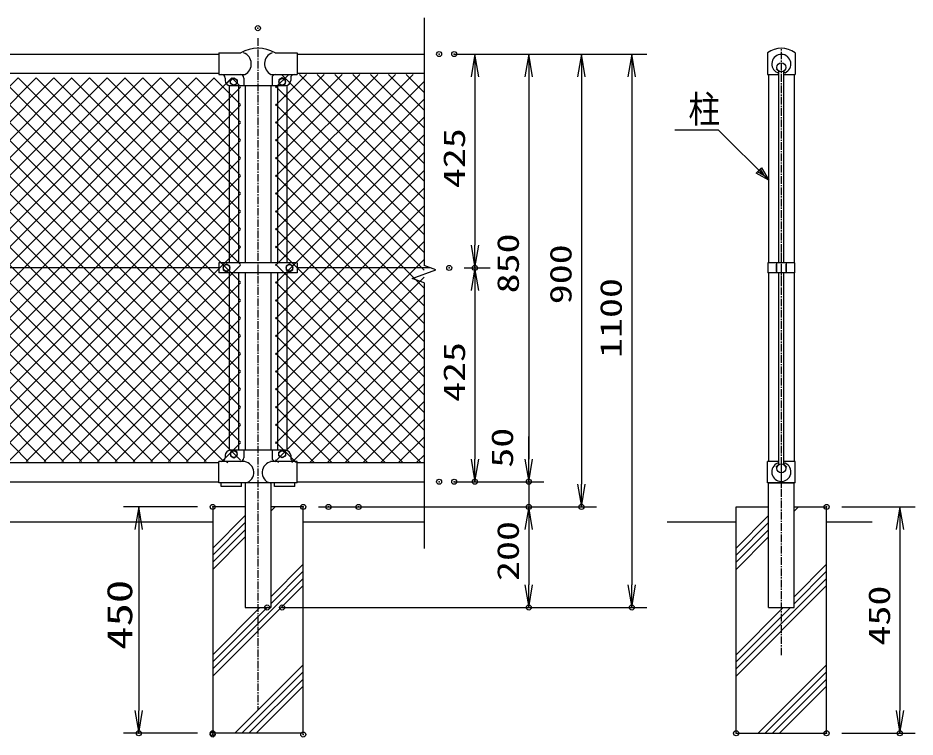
# Model space of a CAD drawing. Units: millimetres, scale not verified. Extents: x -4425 to 4425, y -3150 to 3150.
# Drawn here: x -1922 to -139, y -63 to 1367 of the extents above; entities that cross this region are included whole.
import ezdxf
from ezdxf.enums import TextEntityAlignment as Align

# ---------------------------------------------------------------- set-up
doc = ezdxf.new("R2010")
doc.units = ezdxf.units.MM
doc.header["$LTSCALE"] = 20
doc.header["$PDMODE"] = 32
doc.header["$PDSIZE"] = 10
doc.linetypes.add('USER1', pattern=[1.125, 0.75, -0.125, 0.125, -0.125])
for name, color, linetype, lineweight in [('0-0_10', 4, 'USER1', 25), ('0-3_1', 7, 'Continuous', 25), ('0-4_0', 7, 'Continuous', 25), ('0-5_11', 7, 'Continuous', 25), ('0-6_13', 7, 'Continuous', 25), ('0-8_EXTCNT-L', 2, 'Continuous', 25), ('0-A_CENTLN-L', 2, 'USER1', 25)]:
    doc.layers.add(name, color=color, linetype=linetype, lineweight=lineweight)
doc.layers.add('0-9_DEFPOINTS', color=7, linetype='Continuous')
doc.styles.add('ＭＳ ゴシック', font='')
doc.styles.get('ＭＳ ゴシック').set_extended_font_data('MS Gothic')

# ---------------------------------------------------------------- blocks, each defined once
blk = doc.blocks.new('DARROWS')
at = {"layer": '0-4_0', "color": 2}
blk.add_line((0, 0), (-19.982, 0), dxfattribs=at)
blk.add_lwpolyline([(-20, -3.333), (0, 0), (-20, 3.333)], dxfattribs=at)
blk = doc.blocks.new('X28')
at = {"layer": '0-4_0', "color": 4}
for p, q in [((62198.1, 92603.7), (62719.9, 93125.5)), ((62198.1, 91896.6), (63427, 93125.5)), ((62198.1, 91189.5), (64134.1, 93125.5)), ((62198.1, 90482.3), (64841.2, 93125.5)), ((62198.1, 89775.2), (65548.3, 93125.5)), ((62198.1, 89068.1), (66255.4, 93125.5)), ((62198.1, 88361), (66962.5, 93125.5)), ((62198.1, 87653.9), (67669.6, 93125.5)), ((68098.1, 87465.4), (62438, 93125.5)), ((68098.1, 88172.5), (63145.1, 93125.5)), ((68098.1, 88879.6), (63852.2, 93125.5)), ((68098.1, 89586.7), (64559.3, 93125.5)), ((68098.1, 90293.8), (65266.4, 93125.5)), ((68098.1, 91000.9), (65973.5, 93125.5)), ((68098.1, 91708.1), (66680.6, 93125.5)), ((68098.1, 92415.2), (67387.8, 93125.5)), ((68098.1, 93122.3), (68094.9, 93125.5)), ((39561.7, 77745.4), (54801.8, 92985.6)), ((40268.8, 77745.4), (55508.9, 92985.6)), ((40975.9, 77745.4), (56216, 92985.6)), ((41683, 77745.4), (56923.2, 92985.6)), ((42390.1, 77745.4), (57630.3, 92985.6)), ((43097.2, 77745.4), (58337.4, 92985.6)), ((43804.3, 77745.4), (59044.5, 92985.6)), ((44096, 85108.1), (51973.4, 92985.6)), ((44511.4, 77745.4), (59751.6, 92985.6)), ((44767.4, 84365.4), (53387.6, 92985.6)), ((44767.4, 85072.5), (52680.5, 92985.6)), ((44767.4, 83658.3), (54094.7, 92985.6)), ((60140.4, 77745.4), (44900.2, 92985.6)), ((45218.5, 77745.4), (60458.7, 92985.6)), ((60798.1, 77794.8), (45607.3, 92985.6)), ((60798.1, 78502), (46314.4, 92985.6)), ((60798.1, 79209.1), (47021.5, 92985.6)), ((60798.1, 79916.2), (47728.7, 92985.6)), ((60798.1, 80623.3), (48435.8, 92985.6)), ((60798.1, 81330.4), (49142.9, 92985.6)), ((60798.1, 82037.5), (49850, 92985.6)), ((60798.1, 82744.6), (50557.1, 92985.6)), ((60798.1, 83451.7), (51264.2, 92985.6)), ((60798.1, 84158.8), (51971.3, 92985.6)), ((60798.1, 84865.9), (52678.4, 92985.6)), ((60798.1, 85573), (53385.5, 92985.6)), ((60798.1, 86280.1), (54092.6, 92985.6)), ((60798.1, 86987.2), (54799.7, 92985.6)), ((60798.1, 87694.3), (55506.8, 92985.6)), ((60798.1, 88401.4), (56213.9, 92985.6)), ((60798.1, 89108.6), (56921, 92985.6)), ((60798.1, 89815.7), (57628.1, 92985.6)), ((60798.1, 90522.8), (58335.3, 92985.6)), ((60798.1, 91229.9), (59042.4, 92985.6)), ((60798.1, 91937), (59749.5, 92985.6)), ((60798.1, 92644.1), (60456.6, 92985.6)), ((62198.1, 86946.8), (68098.1, 92846.8)), ((45925.6, 77745.4), (60798.1, 92617.9)), ((68098.1, 86758.3), (62198.1, 92658.3)), ((62198.1, 86239.7), (68098.1, 92139.7)), ((46632.7, 77745.4), (60798.1, 91910.8)), ((68098.1, 86051.2), (62198.1, 91951.2)), ((59433.3, 77745.4), (45704.5, 91474.2)), ((62198.1, 85532.6), (68098.1, 91432.6)), ((47339.8, 77745.4), (60798.1, 91203.7)), ((68098.1, 85344.1), (62198.1, 91244.1)), ((58726.2, 77745.4), (45704.5, 90767.1)), ((62198.1, 84825.5), (68098.1, 90725.5)), ((48046.9, 77745.4), (60798.1, 90496.6)), ((68098.1, 84637), (62198.1, 90537)), ((58019.1, 77745.4), (45704.5, 90060)), ((62198.1, 84118.4), (68098.1, 90018.4)), ((48754, 77745.4), (60798.1, 89789.5)), ((68098.1, 83929.9), (62198.1, 89829.9)), ((57312, 77745.4), (45704.5, 89352.9)), ((62198.1, 83411.3), (68098.1, 89311.3)), ((49461.1, 77745.4), (60798.1, 89082.4)), ((68098.1, 83222.8), (62198.1, 89122.8)), ((56604.9, 77745.4), (45704.5, 88645.8)), ((62198.1, 82704.2), (68098.1, 88604.2)), ((50168.3, 77745.4), (60798.1, 88375.2)), ((68098.1, 82515.7), (62198.1, 88415.7)), ((55897.8, 77745.4), (45704.5, 87938.7)), ((62198.1, 81997.1), (68098.1, 87897.1)), ((68098.1, 81808.6), (62198.1, 87708.6)), ((52362.2, 77745.4), (42604.8, 87502.8)), ((53069.3, 77745.4), (43312, 87502.8)), ((53776.4, 77745.4), (44019.1, 87502.8)), ((54483.6, 77745.4), (44726.2, 87502.8)), ((55190.7, 77745.4), (45433.3, 87502.8)), ((50875.4, 77745.4), (60798.1, 87668.1)), ((62198.1, 81290), (68098.1, 87190)), ((68098.1, 81101.5), (62198.1, 87001.5)), ((51582.5, 77745.4), (60798.1, 86961)), ((62198.1, 80582.8), (68098.1, 86482.9)), ((68098.1, 80394.3), (62198.1, 86294.4)), ((52289.6, 77745.4), (60798.1, 86253.9)), ((62198.1, 79875.7), (68098.1, 85775.7)), ((68098.1, 79687.2), (62198.1, 85587.2)), ((52996.7, 77745.4), (60798.1, 85546.8)), ((62198.1, 79168.6), (68098.1, 85068.6)), ((68098.1, 78980.1), (62198.1, 84880.1)), ((53703.8, 77745.4), (60798.1, 84839.7)), ((62198.1, 78461.5), (68098.1, 84361.5)), ((68098.1, 78273), (62198.1, 84173)), ((54410.9, 77745.4), (60798.1, 84132.6)), ((62198.1, 77754.4), (68098.1, 83654.4)), ((67968.6, 77695.4), (62198.1, 83465.9)), ((55118, 77745.4), (60798.1, 83425.5)), ((55825.1, 77745.4), (60798.1, 82718.4)), ((67261.4, 77695.4), (62198.1, 82758.8)), ((62846.2, 77695.4), (68098.1, 82947.3)), ((56532.2, 77745.4), (60798.1, 82011.3)), ((66554.3, 77695.4), (62198.1, 82051.7)), ((63553.3, 77695.4), (68098.1, 82240.2)), ((57239.3, 77745.4), (60798.1, 81304.2)), ((65847.2, 77695.4), (62198.1, 81344.6)), ((64260.4, 77695.4), (68098.1, 81533.1)), ((57946.4, 77745.4), (60798.1, 80597.1)), ((65140.1, 77695.4), (62198.1, 80637.5)), ((64967.5, 77695.4), (68098.1, 80826)), ((58653.5, 77745.4), (60798.1, 79890)), ((64433, 77695.4), (62198.1, 79930.4)), ((65674.6, 77695.4), (68098.1, 80118.9)), ((59360.6, 77745.4), (60798.1, 79182.9)), ((63725.9, 77695.4), (62198.1, 79223.3)), ((66381.7, 77695.4), (68098.1, 79411.8)), ((60067.7, 77745.4), (60798.1, 78475.8)), ((63018.8, 77695.4), (62198.1, 78516.2)), ((67088.8, 77695.4), (68098.1, 78704.7)), ((60774.9, 77745.4), (60798.1, 77768.6)), ((62311.7, 77695.4), (62198.1, 77809.1)), ((67795.9, 77695.4), (68098.1, 77997.6))]:
    blk.add_line(p, q, dxfattribs=at)

msp = doc.modelspace()

# ---------------------------------------------------------------- linework, layer by layer
at = {"layer": '0-0_10'}
msp.add_line((-1444.76, 1326.42), (-1444.76, -9), dxfattribs=at)
at = {"layer": '0-3_1', "color": 4}
for p, q in [((-1114.76, 1366.75), (-1114.76, 874.46)), ((-1091.27, 865.91), (-1114.76, 874.46)), ((-1138.25, 848.81), (-1091.27, 865.91)), ((-1114.76, 840.26), (-1138.25, 848.81)), ((-1114.76, 840.26), (-1114.76, 312.27)), ((-1419.36, 386.11), (-1410.61, 394.86)), ((-379.36, 386.11), (-370.61, 394.86)), ((-1534.76, 313.13), (-1470.16, 377.73)), ((-494.76, 313.13), (-430.16, 377.73)), ((-494.76, 313.13), (-430.16, 377.73)), ((-1534.76, 298.99), (-1470.16, 363.59)), ((-494.76, 298.99), (-430.16, 363.59)), ((-494.76, 298.99), (-430.16, 363.59)), ((-1534.76, 284.85), (-1470.16, 349.45)), ((-494.76, 284.85), (-430.16, 349.45)), ((-494.76, 284.85), (-430.16, 349.45)), ((-1534.76, 270.71), (-1470.16, 335.31)), ((-494.76, 270.71), (-430.16, 335.31)), ((-494.76, 270.71), (-430.16, 335.31)), ((-1419.36, 216.4), (-1354.76, 281)), ((-379.36, 216.4), (-314.76, 281)), ((-1534.73, 72.74), (-1354.76, 252.72)), ((-1419.36, 202.26), (-1354.76, 266.86)), ((-494.76, 72.72), (-314.76, 252.72)), ((-379.36, 202.26), (-314.76, 266.86)), ((-1534.74, 58.6), (-1354.76, 238.57)), ((-494.76, 58.58), (-314.76, 238.57)), ((-1534.73, 86.89), (-1426.76, 194.86)), ((-1534.73, 101.03), (-1440.9, 194.86)), ((-494.76, 101), (-400.9, 194.86)), ((-494.76, 86.86), (-386.76, 194.86)), ((-1490.9, -55.14), (-1354.76, 81)), ((-450.9, -55.14), (-314.76, 81)), ((-1476.76, -55.14), (-1354.76, 66.86)), ((-436.76, -55.14), (-314.76, 66.86)), ((-1462.62, -55.14), (-1354.76, 52.72)), ((-1448.47, -55.14), (-1354.76, 38.57)), ((-422.62, -55.14), (-314.76, 52.72)), ((-408.48, -55.14), (-314.76, 38.57))]:
    msp.add_line(p, q, dxfattribs=at)
at = {"layer": '0-3_1'}
for p, q in [((-3366.77, 1294.86), (-1522.76, 1294.86)), ((-1366.77, 1294.86), (-1114.76, 1294.86)), ((-377.26, 1297.36), (-377.26, 1254.36)), ((-410.23, 1260.72), (-415.35, 1265.84)), ((-3366.77, 1256.86), (-1522.76, 1256.86)), ((-1366.77, 1256.86), (-1114.76, 1256.86)), ((-430.16, 1254.36), (-430.16, 879.67)), ((-409.76, 879.67), (-409.76, 1260.98)), ((-399.76, 879.67), (-399.76, 1260.98)), ((-399.76, 1254.36), (-377.26, 1254.36)), ((-379.36, 1254.36), (-379.36, 879.67)), ((-1509.76, 1247.36), (-1509.76, 1242.36)), ((-1505.76, 1238.28), (-1502.26, 1241.5)), ((-1499.82, 1232.36), (-1389.71, 1232.36)), ((-1499.76, 1232.36), (-1389.76, 1232.36)), ((-1472.76, 1247.36), (-1472.76, 1232.36)), ((-1470.16, 1232.36), (-1470.16, 879.86)), ((-1419.36, 1232.36), (-1419.36, 879.86)), ((-1416.76, 1247.36), (-1416.76, 1232.36)), ((-1379.76, 1247.36), (-1379.76, 1242.36)), ((-1522.76, 869.86), (-3366.77, 869.86)), ((-1470.16, 859.86), (-1470.16, 507.36)), ((-1419.36, 859.86), (-1419.36, 507.36)), ((-1102.12, 869.86), (-1366.77, 869.86)), ((-430.16, 860.05), (-430.16, 485.36)), ((-409.76, 478.74), (-409.76, 860.05)), ((-399.76, 478.74), (-399.76, 860.05)), ((-379.36, 860.05), (-379.36, 485.36)), ((-1389.76, 507.36), (-1499.76, 507.36)), ((-1472.76, 507.36), (-1472.76, 492.36)), ((-1416.76, 507.36), (-1416.76, 492.36)), ((-3366.77, 482.86), (-1522.76, 482.86)), ((-1509.76, 497.36), (-1509.76, 492.36)), ((-1507.49, 485.36), (-1504.76, 482.86)), ((-1379.76, 497.36), (-1379.76, 492.36)), ((-1366.77, 482.86), (-1114.76, 482.86)), ((-432.26, 442.36), (-432.26, 485.36)), ((-409.76, 485.36), (-432.26, 485.36)), ((-410.3, 479.11), (-415.42, 473.99)), ((-399.29, 479.01), (-394.17, 473.89)), ((-3366.77, 444.86), (-1522.76, 444.86)), ((-1477.76, 435.36), (-1477.76, 442.36)), ((-1470.16, 441.98), (-1470.16, 194.86)), ((-1419.36, 441.98), (-1419.36, 194.86)), ((-1411.77, 435.36), (-1411.77, 442.36)), ((-1404.13, 435.36), (-1411.77, 435.36)), ((-1371.77, 435.36), (-1410.76, 435.36)), ((-1371.77, 435.36), (-1371.77, 442.36)), ((-1366.77, 444.86), (-1114.76, 444.86)), ((-377.26, 442.36), (-432.26, 442.36)), ((-430.16, 194.86), (-430.16, 442.36)), ((-429.76, 442.36), (-379.76, 442.36)), ((-379.36, 194.86), (-379.36, 442.36)), ((-1470.16, 394.86), (-1534.76, 394.86)), ((-1534.76, 394.86), (-1534.76, -55.14)), ((-1354.76, 394.86), (-1419.36, 394.86)), ((-1354.76, -55.14), (-1354.76, 394.86)), ((-494.76, 394.86), (-430.16, 394.86)), ((-494.76, -55.14), (-494.76, 394.86)), ((-379.36, 394.86), (-314.76, 394.86)), ((-314.76, -55.14), (-314.76, 394.86)), ((-430.16, 194.86), (-379.36, 194.86)), ((-1354.76, -55.14), (-1534.76, -55.14)), ((-494.76, -55.14), (-314.76, -55.14))]:
    msp.add_line(p, q, dxfattribs=at)
for points in [[(-432.26, 1297.36), (-432.26, 1254.36), (-409.76, 1254.36)], [(-377.26, 442.36), (-377.26, 485.36), (-399.76, 485.36)], [(-1477.76, 435.36), (-1517.76, 435.36), (-1517.76, 442.36)]]:
    msp.add_lwpolyline(points, dxfattribs=at)
for points in [[(-1492.76, 1247.37), (-1486.26, 1243.62), (-1486.26, 1236.11), (-1492.76, 1232.36), (-1499.26, 1236.11), (-1499.26, 1243.62)], [(-1396.76, 1247.37), (-1403.27, 1243.62), (-1403.27, 1236.11), (-1396.76, 1232.36), (-1390.27, 1236.11), (-1390.27, 1243.62)], [(-1492.76, 492.36), (-1486.26, 496.11), (-1486.26, 503.62), (-1492.76, 507.37), (-1499.26, 503.62), (-1499.26, 496.11)], [(-1396.76, 492.36), (-1403.27, 496.11), (-1403.27, 503.62), (-1396.76, 507.37), (-1390.27, 503.62), (-1390.27, 496.11)]]:
    msp.add_lwpolyline(points, close=True, dxfattribs=at)
at = {"layer": '0-3_1', "color": 4}
for points in [[(-429.76, 1043.99), (-529.76, 1143.99), (-616.16, 1143.99)], [(-446.91, 1066.44), (-439.66, 1053.89), (-452.21, 1061.14)]]:
    msp.add_lwpolyline(points, dxfattribs=at)
msp.add_lwpolyline([(-444.26, 1069.09), (-429.76, 1043.99), (-454.86, 1058.49)], close=True, dxfattribs=at)
at = {"layer": '0-3_1'}
for centre, radius in [((-404.76, 1268.47), 9), ((-404.76, 1268.46), 9), ((-1492.76, 1239.86), 6.5), ((-1396.76, 1239.86), 6.5), ((-1492.76, 499.86), 6.5), ((-1396.76, 499.86), 6.5), ((-404.76, 471.26), 9), ((-404.76, 471.26), 9)]:
    msp.add_circle(centre, radius, dxfattribs=at)
for centre, radius, start, end in [((-404.76, 1259.84), 46.52, 53.75964, 126.24247), ((-1481.53, 1275.33), 23.62, 297.40988, 69.28869), ((-1407.99, 1275.33), 23.62, 110.71131, 242.59012), ((-404.74, 1275.33), 19, 292.92938, 245.65717), ((-1516.76, 1247.36), 7, 0, 90), ((-1479.76, 1247.36), 7, 0, 90), ((-1409.76, 1247.36), 7, 90, 180), ((-1372.76, 1247.36), 7, 90, 180), ((-411.74, 1259.86), 2, 245.55466, 10.65671), ((-397.74, 1259.85), 2, 169.34322, 276.63275), ((-1499.76, 1242.36), 10, 180, 270), ((-1389.76, 1242.36), 10, 270, 0), ((-1499.76, 497.36), 10, 90, 180), ((-1389.76, 497.36), 10, 0, 90), ((-1516.76, 492.36), 7, 270, 0), ((-1479.76, 492.36), 7, 270, 0), ((-1474.91, 463.26), 21.8, 286.57132, 81.03282), ((-1414.61, 463.26), 21.8, 98.96718, 253.42868), ((-1409.76, 492.36), 7, 180, 270), ((-1372.76, 492.36), 7, 180, 270), ((-404.79, 464.4), 19, 112.92847, 65.65711), ((-411.79, 479.88), 2, 349.34329, 96.63318), ((-397.79, 479.87), 2, 65.55457, 190.65678)]:
    msp.add_arc(centre, radius, start, end, dxfattribs=at)
at = {"layer": '0-4_0', "color": 1}
for p, q in [((-1054.76, 1294.86), (-772.04, 1294.86)), ((-1054.76, 1294.86), (-876.67, 1294.86)), ((-1024.76, 1294.86), (-983.67, 1294.86)), ((-1024.76, 1294.86), (-672.12, 1294.86)), ((-1034.76, 869.86), (-983.67, 869.86)), ((-1034.76, 869.86), (-983.67, 869.86)), ((-1054.76, 444.86), (-876.67, 444.86)), ((-1024.76, 444.86), (-983.67, 444.86)), ((-1024.76, 444.86), (-876.67, 444.86)), ((-1564.76, 394.86), (-1711.63, 394.86)), ((-1324.76, 394.86), (-876.67, 394.86)), ((-1274.76, 394.86), (-772.04, 394.86)), ((-1214.76, 394.86), (-876.67, 394.86)), ((-284.76, 394.86), (-139.09, 394.86)), ((-1396.76, 194.86), (-876.67, 194.86)), ((-1366.76, 194.86), (-672.12, 194.86)), ((-1564.76, -55.14), (-1711.63, -55.14)), ((-284.76, -55.14), (-139.09, -55.14))]:
    msp.add_line(p, q, dxfattribs=at)
at = {"layer": '0-4_0', "color": 2}
for p, q in [((-1013.67, 1249.86), (-1013.67, 914.86)), ((-906.67, 1249.86), (-906.67, 489.86)), ((-802.04, 1249.86), (-802.04, 439.86)), ((-702.12, 1249.86), (-702.12, 239.86)), ((-1013.67, 824.86), (-1013.67, 489.86)), ((-906.67, 489.86), (-906.67, 534.86)), ((-906.67, 444.86), (-906.67, 394.86)), ((-1681.63, 349.86), (-1681.63, -10.14)), ((-906.67, 349.86), (-906.67, 304.86)), ((-906.67, 349.86), (-906.67, 239.86)), ((-169.09, 349.86), (-169.09, -10.14))]:
    msp.add_line(p, q, dxfattribs=at)
at = {"layer": '0-4_0'}
msp.add_line((-1470.16, 194.86), (-1419.36, 194.86), dxfattribs=at)
at = {"layer": '0-5_11'}
for p, q in [((-3354.76, 364.86), (-1534.76, 364.86)), ((-1354.76, 364.86), (-1114.76, 364.86)), ((-631.84, 364.86), (-494.76, 364.86)), ((-314.76, 364.86), (-224.31, 364.86))]:
    msp.add_line(p, q, dxfattribs=at)
at = {"layer": '0-6_13'}
for p, q in [((-1522.76, 1297.36), (-1478.76, 1297.36)), ((-1522.76, 1297.36), (-1522.76, 1254.36)), ((-1522.76, 1254.36), (-1470.66, 1254.36)), ((-1418.86, 1254.36), (-1366.77, 1254.36)), ((-1502.26, 1232.36), (-1502.26, 879.86)), ((-1483.26, 1232.36), (-1483.26, 879.86)), ((-1406.26, 1232.36), (-1406.26, 879.86)), ((-1387.26, 1232.36), (-1387.27, 879.86)), ((-1366.77, 879.86), (-1522.76, 879.86)), ((-1522.76, 879.86), (-1522.76, 859.86)), ((-1366.77, 879.86), (-1366.77, 859.86)), ((-414.52, 879.67), (-414.52, 860.05)), ((-414.52, 862.5), (-414.52, 877.22)), ((-394.91, 879.67), (-394.91, 860.05)), ((-394.9, 862.5), (-394.9, 877.22)), ((-377.74, 860.05), (-377.74, 879.67)), ((-1366.77, 859.86), (-1522.76, 859.86)), ((-1502.26, 859.86), (-1502.26, 507.36)), ((-1483.26, 859.86), (-1483.26, 507.36)), ((-1406.26, 859.86), (-1406.26, 507.36)), ((-1387.27, 859.86), (-1387.28, 507.05)), ((-1470.56, 485.36), (-1522.76, 485.36)), ((-1366.77, 485.36), (-1419.76, 485.36)), ((-1366.77, 442.36), (-1366.77, 485.36)), ((-1366.77, 442.36), (-1410.76, 442.36))]:
    msp.add_line(p, q, dxfattribs=at)
for points in [[(-1410.76, 1297.36), (-1366.77, 1297.36), (-1366.77, 1254.36)], [(-377.74, 879.67), (-431.69, 879.67), (-431.69, 860.05)], [(-377.74, 860.05), (-402.26, 860.05), (-431.69, 860.05)], [(-1404.13, 442.36), (-1522.76, 442.36), (-1522.76, 485.36)]]:
    msp.add_lwpolyline(points, dxfattribs=at)
for points in [[(-1507.26, 877.37), (-1513.76, 873.61), (-1513.76, 866.11), (-1507.26, 862.36), (-1500.76, 866.11), (-1500.76, 873.61)], [(-1382.27, 877.37), (-1388.77, 873.61), (-1388.77, 866.11), (-1382.27, 862.36), (-1375.77, 866.11), (-1375.77, 873.61)]]:
    msp.add_lwpolyline(points, close=True, dxfattribs=at)
for centre in [(-1507.26, 869.86), (-1382.27, 869.86)]:
    msp.add_circle(centre, 6.5, dxfattribs=at)
msp.add_arc((-1444.76, 1237.64), 68.72, 60.347, 119.65305, dxfattribs=at)
at = {"layer": '0-9_DEFPOINTS'}
for p in [(-1444.76, 1346.42), (-1084.76, 1294.86), (-1054.76, 1294.86), (-1064.76, 869.86), (-1013.67, 869.86), (-1084.76, 444.86), (-1054.76, 444.86), (-1013.67, 444.86), (-906.67, 444.86), (-1534.76, 394.86), (-1354.76, 394.86), (-1304.76, 394.86), (-1244.76, 394.86), (-906.67, 394.86), (-802.04, 394.86), (-314.76, 394.86), (-1426.76, 194.86), (-1396.76, 194.86), (-906.67, 194.86), (-702.12, 194.86), (-1681.63, -55.14), (-1534.76, -55.14), (-1534.76, -57.64), (-1354.76, -57.64), (-494.76, -55.14), (-314.76, -55.14), (-169.09, -55.14)]:
    msp.add_point(p, dxfattribs=at)
at = {"layer": '0-A_CENTLN-L'}
for p, q in [((-404.76, 834.67), (-404.76, 1305.98)), ((-404.76, 433.74), (-404.76, 905.05)), ((-404.76, 99.86), (-404.76, 487.36))]:
    msp.add_line(p, q, dxfattribs=at)

# ---------------------------------------------------------------- block references
at = {"layer": '0-4_0', "xscale": 2.25, "yscale": 2.25}
for p, rotation in [((-1013.67, 1294.86), 90), ((-906.67, 1294.86), 90), ((-802.04, 1294.86), 90), ((-702.12, 1294.86), 90), ((-1013.67, 869.86), 270), ((-1013.67, 869.86), 90), ((-1013.67, 444.86), 270), ((-906.67, 444.86), 270), ((-906.67, 444.86), 270), ((-802.04, 394.86), 270), ((-1681.63, 394.86), 90), ((-906.67, 394.86), 90), ((-906.67, 394.86), 90), ((-169.09, 394.86), 90), ((-906.67, 194.86), 270), ((-702.12, 194.86), 270), ((-1681.63, -55.14), 270), ((-169.09, -55.14), 270)]:
    msp.add_blockref('DARROWS', p, dxfattribs=dict(at, rotation=rotation))
at = {"layer": '0-8_EXTCNT-L', "xscale": 0.05, "yscale": 0.05}
msp.add_blockref('X28', (-4519.67, -3401.91), dxfattribs=at)

# ---------------------------------------------------------------- texts
at = {"layer": '0-3_1', "color": 4, "style": 'ＭＳ ゴシック', "width": 0.85}
msp.add_text('柱', height=54.12, dxfattribs=at).set_placement((-589.46, 1142.08), align=Align.BOTTOM_LEFT)
at = {"layer": '0-4_0', "color": 3, "style": 'ＭＳ ゴシック', "width": 1.35}
for s, height, p in [('425', 43.26, (-1020.34, 1028.36)), ('850', 43.26, (-913.34, 819.24)), ('900', 43.26, (-808.71, 797.61)), ('1100', 43.26, (-708.79, 690.86)), ('425', 43.26, (-1020.34, 603.36)), ('50', 43.26, (-924.9, 472.8)), ('200', 43.26, (-913.34, 247.61)), ('450', 50.51, (-1679.42, 110.8)), ('450', 43.26, (-175.76, 119.24))]:
    msp.add_text(s, height=height, rotation=90, dxfattribs=at).set_placement(p, align=Align.BOTTOM_LEFT)

doc.saveas('drawing.dxf')
